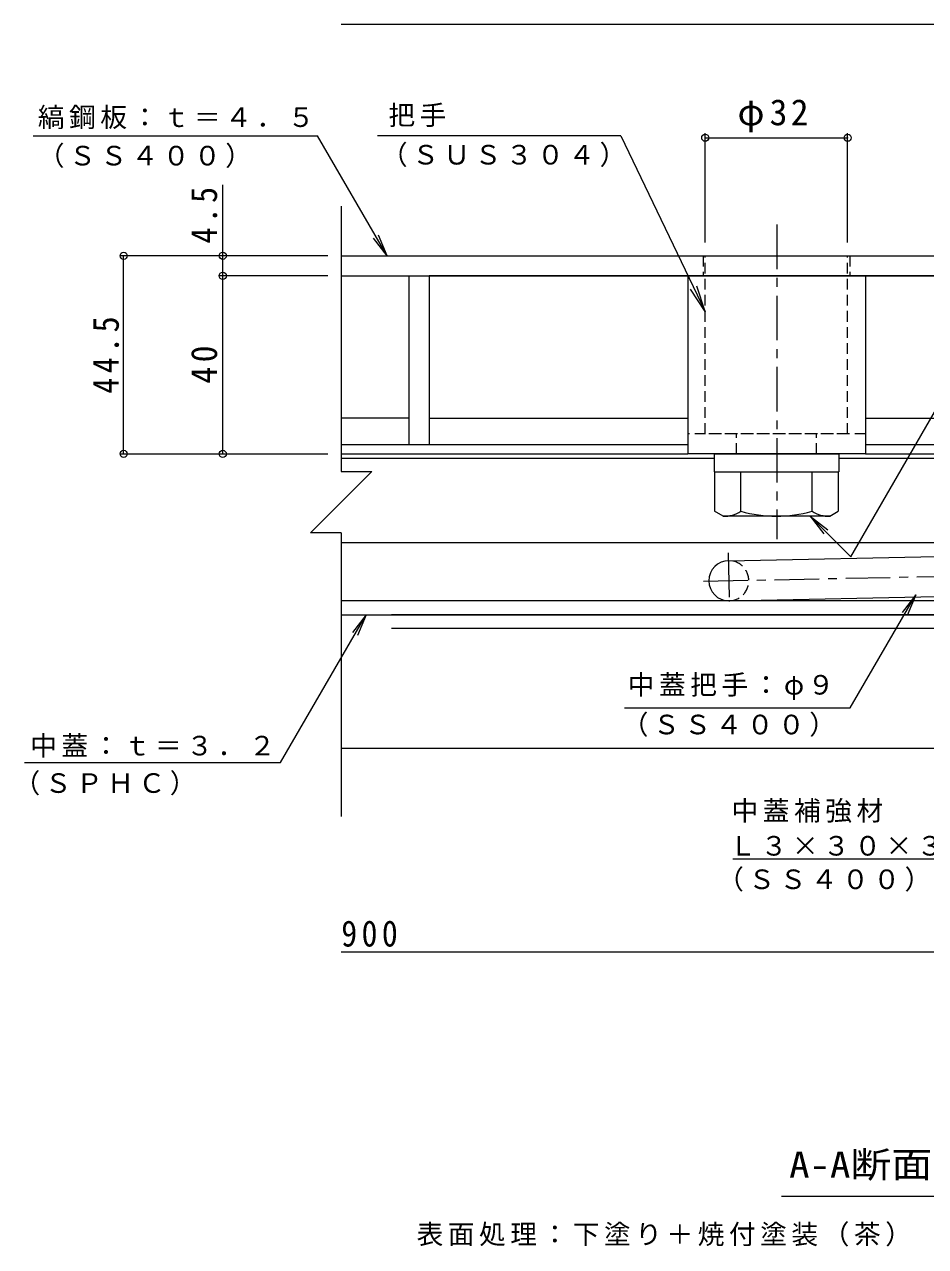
# Model space of a CAD drawing. Units: millimetres on the paper, enlarged 6 times, with parts at other scales. Extents: x -2205 to 2235, y -1648 to 1656.
# Drawn here: x -2205 to -1598, y -600 to 224 of the extents above; entities that cross this region are included whole.
import ezdxf
from ezdxf.enums import TextEntityAlignment as Align

# ---------------------------------------------------------------- set-up
doc = ezdxf.new("R2010")
doc.units = ezdxf.units.MM
doc.header["$LTSCALE"] = 6
doc.header["$PDMODE"] = 32
doc.header["$PDSIZE"] = 4.8
doc.linetypes.add('CHAIN1', pattern=[8, 5, -1, 1, -1])
doc.linetypes.add('DASHED1', pattern=[1.8, 1.2, -0.6])
for name, color, linetype, lineweight in [('D-2', 3, 'Continuous', 9), ('D-5', 7, 'Continuous', 9), ('D-6', 6, 'Continuous', 9), ('D-7', 5, 'Continuous', 5), ('D-8', 5, 'Continuous', 5), ('D-9', 134, 'Continuous', 5), ('D-A', 2, 'Continuous', 9), ('D-B', 6, 'Continuous', 9), ('D-C', 2, 'DASHED1', 9), ('D-D', 5, 'Continuous', 5), ('D-F', 7, 'Continuous', 9)]:
    doc.layers.add(name, color=color, linetype=linetype, lineweight=lineweight)
doc.styles.add('ＭＳ ゴシック', font='')
doc.styles.get('ＭＳ ゴシック').set_extended_font_data('MS Gothic')

msp = doc.modelspace()

# ---------------------------------------------------------------- linework, layer by layer
at = {"layer": 'D-2'}
for p, q in [((-1991.668, 67.611), (-936.776, 67.611)), ((-1991.668, 54.111), (-936.776, 54.111))]:
    msp.add_line(p, q, dxfattribs=at)
at = {"layer": 'D-2', "linetype": 'DASHED1'}
for p, q in [((-1747.675, 67.611), (-1747.675, 54.111)), ((-1648.675, 67.611), (-1648.675, 54.111))]:
    msp.add_line(p, q, dxfattribs=at)
at = {"layer": 'D-5'}
for p, q in [((-2199.487, 148.46), (-2007.597, 148.46)), ((-1960.671, 67.611), (-2007.597, 148.46)), ((-1803.159, 148.46), (-1967.112, 148.46)), ((-1803.159, 148.46), (-1746.175, 30.055)), ((-1647.996, -135.358), (-1484.134, 148.46)), ((-2071.534, 67.611), (-2071.534, 115.474)), ((-1960.671, 67.611), (-1969.829, 79.49)), ((-1960.671, 67.611), (-1966.443, 81.456)), ((-1746.175, 30.055), (-1756.031, 45.117)), ((-1746.175, 30.055), (-1751.797, 47.155)), ((-1675.464, -107.89), (-1666.333, -119.791)), ((-1675.464, -107.89), (-1663.564, -117.022)), ((-1647.996, -135.358), (-1675.464, -107.89)), ((-1604.268, -160.901), (-1613.426, -172.78)), ((-1604.268, -160.901), (-1610.04, -174.746)), ((-2032.673, -273.986), (-1974.925, -174.492)), ((-1974.925, -174.492), (-1984.084, -186.371)), ((-1974.925, -174.492), (-1980.697, -188.337)), ((-2205.307, -273.986), (-2032.673, -273.986)), ((-1727.702, -338.859), (-1565.096, -338.859)), ((-1349.868, -566.497), (-1694.868, -566.497))]:
    msp.add_line(p, q, dxfattribs=at)
msp.add_lwpolyline([(-1800.705, -237.051), (-1648.466, -237.051), (-1604.268, -160.901)], dxfattribs=at)
at = {"layer": 'D-6'}
for p, q in [((-1991.668, -65.889), (-1758.025, -65.889)), ((-1638.025, -65.889), (-924.775, -65.889)), ((-1991.668, -68.889), (-1740.176, -68.889)), ((-1656.176, -68.889), (-924.775, -68.889)), ((-1422.704, -125.889), (-1991.668, -125.889)), ((-1730.558, -137.895), (-1425.138, -131.509)), ((-1729.993, -164.889), (-1417.495, -158.355))]:
    msp.add_line(p, q, dxfattribs=at)
at = {"layer": 'D-6', "linetype": 'CHAIN1'}
for p, q in [((-1730.671, -132.49), (-1729.92, -168.416)), ((-1747.386, -151.749), (-1385.107, -144.173))]:
    msp.add_line(p, q, dxfattribs=at)
at = {"layer": 'D-6'}
msp.add_arc((-1730.275, -151.392), 13.5, 90, 270, dxfattribs=at)
at = {"layer": 'D-6', "linetype": 'DASHED1'}
msp.add_arc((-1730.275, -151.392), 13.5, 270, 90, dxfattribs=at)
at = {"layer": 'D-7'}
for p, q in [((-1758.025, 54.111), (-1758.025, -65.89)), ((-1638.025, 54.111), (-1638.025, -65.89)), ((-1638.025, -65.89), (-1758.025, -65.89))]:
    msp.add_line(p, q, dxfattribs=at)
at = {"layer": 'D-7', "linetype": 'DASHED1'}
for p, q in [((-1638.025, -52.39), (-1758.025, -52.39)), ((-1725.175, -65.89), (-1725.175, -52.39)), ((-1671.175, -65.89), (-1671.175, -52.39))]:
    msp.add_line(p, q, dxfattribs=at)
at = {"layer": 'D-8'}
for p, q in [((-1991.668, 54.111), (-966.776, 54.111)), ((-1758.025, -59.889), (-1991.668, -59.889)), ((-1086.776, -59.889), (-1638.025, -59.889))]:
    msp.add_line(p, q, dxfattribs=at)
at = {"layer": 'D-9'}
for p, q in [((-1739.875, -77.89), (-1739.875, -104.513)), ((-1722.175, -104.599), (-1722.175, -77.89)), ((-1674.175, -104.599), (-1674.175, -77.89)), ((-1656.475, -77.89), (-1656.475, -104.599)), ((-1734.15, -107.818), (-1739.875, -104.513)), ((-1662.175, -107.89), (-1656.475, -104.599)), ((-1662.175, -107.89), (-1734.025, -107.89))]:
    msp.add_line(p, q, dxfattribs=at)
for centre, radius, start, end in [((-1733.402, -87.186), 20.718, 267.86055, 302.81094), ((-1698.176, -18.731), 89.159, 254.38446, 285.61554), ((-1662.949, -87.186), 20.718, 237.18906, 272.13945)]:
    msp.add_arc(centre, radius, start, end, dxfattribs=at)
at = {"layer": 'D-A', "color": 3}
for p, q in [((-969.475, -164.892), (-1991.668, -164.892)), ((-1991.668, -174.492), (-969.475, -174.492))]:
    msp.add_line(p, q, dxfattribs=at)
at = {"layer": 'D-B', "color": 4}
for p, q in [((-1991.668, 54.111), (-1945.776, 54.111)), ((-1945.776, -41.889), (-1945.776, 54.111)), ((-1932.276, 54.111), (-1932.276, -41.889)), ((-1463.775, 54.111), (-1932.276, 54.111)), ((-1945.776, -41.889), (-1991.668, -41.889)), ((-1932.276, -41.889), (-1758.025, -41.889)), ((-1638.025, -41.889), (-1463.775, -41.889))]:
    msp.add_line(p, q, dxfattribs=at)
at = {"layer": 'D-B'}
for p, q in [((-1230.775, -174.492), (-1957.752, -174.492)), ((-1224.775, -183.492), (-1957.752, -183.492)), ((-1143.776, -264.492), (-1991.668, -264.492))]:
    msp.add_line(p, q, dxfattribs=at)
at = {"layer": 'D-C', "linetype": 'CHAIN1'}
msp.add_line((-1698.025, 88.716), (-1698.025, -123.268), dxfattribs=at)
at = {"layer": 'D-C'}
for p in [(-1746.175, 67.611), (-1650.175, -52.39)]:
    msp.add_line(p, (-1650.175, 67.611), dxfattribs=at)
at = {"layer": 'D-C', "color": 134, "linetype": 'Continuous', "lineweight": 5}
for p, q in [((-1740.176, -65.89), (-1656.176, -65.89)), ((-1656.176, -65.89), (-1656.176, -77.89))]:
    msp.add_line(p, q, dxfattribs=at)
at = {"layer": 'D-C'}
msp.add_lwpolyline([(-1650.175, -52.39), (-1746.175, -52.39), (-1746.175, 67.611)], dxfattribs=at)
at = {"layer": 'D-C', "color": 134, "linetype": 'Continuous', "lineweight": 5}
msp.add_lwpolyline([(-1740.176, -65.89), (-1740.176, -77.89), (-1656.176, -77.89)], dxfattribs=at)
at = {"layer": 'D-D', "color": 2, "lineweight": 9}
for p, q in [((-1945.776, -59.889), (-1945.776, 54.111)), ((-1945.776, 54.111), (-1932.276, 54.111)), ((-1932.276, 54.111), (-1932.276, -59.889)), ((-1932.276, -59.889), (-1945.776, -59.889))]:
    msp.add_line(p, q, dxfattribs=at)
at = {"layer": 'D-F'}
for p, q in [((-897.775, 223.555), (-1991.668, 223.555)), ((-1746.175, 76.608), (-1746.175, 150.183)), ((-1650.175, 76.608), (-1650.175, 150.183)), ((-1746.175, 147.183), (-1650.175, 147.183)), ((-1991.668, 101.066), (-1991.668, -77.796)), ((-2000.668, 67.611), (-2140.197, 67.611)), ((-2138.397, -65.889), (-2138.397, 67.611)), ((-2071.534, 54.111), (-2071.534, 67.611)), ((-2000.668, 54.111), (-2074.534, 54.111)), ((-2071.534, -65.889), (-2071.534, 54.111)), ((-2140.197, -65.889), (-2000.668, -65.889)), ((-1991.668, -119.085), (-2012.312, -119.085)), ((-1991.668, -119.085), (-1991.668, -310.414)), ((-1110.778, -401.83), (-1991.668, -401.83))]:
    msp.add_line(p, q, dxfattribs=at)
msp.add_lwpolyline([(-1991.668, -77.796), (-1971.023, -77.796), (-2012.312, -119.085)], dxfattribs=at)
for p in [(-1746.175, 147.183), (-1650.175, 147.183), (-2138.397, 67.611), (-2071.534, 67.611), (-2071.534, 54.111), (-2138.397, -65.889), (-2071.534, -65.889)]:
    msp.add_point(p, dxfattribs=at)

# ---------------------------------------------------------------- texts
at = {"layer": 'D-5', "color": 2, "style": 'ＭＳ ゴシック', "width": 1.15}
msp.add_text('A-A断面詳細図\u3000Ｓ＝１：２', height=17.6, dxfattribs=at).set_placement((-1689.617, -558.997), align=Align.BOTTOM_LEFT)
at = {"layer": 'D-5', "char_height": 13.2, "attachment_point": 7, "style": 'ＭＳ ゴシック'}
for s, insert in [('\\T1.17;縞鋼板：ｔ＝４．５', (-2196.287, 152.99)), ('\\T1.17;把手', (-1959.855, 154.364)), ('\\T1.17;（ＳＳ４００）', (-2196.287, 126.79)), ('\\T1.17;（ＳＵＳ３０４）', (-1964.901, 127.421)), ('\\T1.17;中蓋把手：φ９', (-1798.473, -231.72)), ('\\T1.17;（ＳＳ４００）', (-1802.46, -256.643)), ('\\T1.17;中蓋：ｔ＝３．２', (-2201.447, -270.569)), ('\\T1.17;（ＳＰＨＣ）', (-2212.652, -296.107)), ('\\T1.17;中蓋補強材', (-1728.473, -314.562)), ('\\T1.17;Ｌ３×３０×３０', (-1729.881, -336.875)), ('\\T1.17;（ＳＳ４００）', (-1738.186, -360.957)), ('\\T1.17;表面処理：下塗り＋焼付塗装（茶）（但し目地、把手、パッキン、クッション材を除く）', (-1940.868, -600.175))]:
    msp.add_mtext(s, dxfattribs=dict(at, insert=insert))
at = {"layer": 'D-F', "color": 2, "char_height": 17.6, "attachment_point": 7, "style": 'ＭＳ ゴシック'}
for s, insert in [('\\T1.19;φ32', (-1724.425, 150.783)), ('\\T1.27;\\W0.9;900', (-1991.668, -398.23))]:
    msp.add_mtext(s, dxfattribs=dict(at, insert=insert))
at = {"layer": 'D-F', "color": 2, "char_height": 17.6, "attachment_point": 7, "rotation": 90, "style": 'ＭＳ ゴシック'}
for s, insert in [('\\T1.27;\\W0.9;4.5', (-2075.134, 75.885)), ('\\T1.28;\\W0.9;44.5', (-2141.397, -25.389)), ('\\T1.27;\\W0.95;40', (-2075.134, -18.639))]:
    msp.add_mtext(s, dxfattribs=dict(at, insert=insert))

doc.saveas('drawing.dxf')
